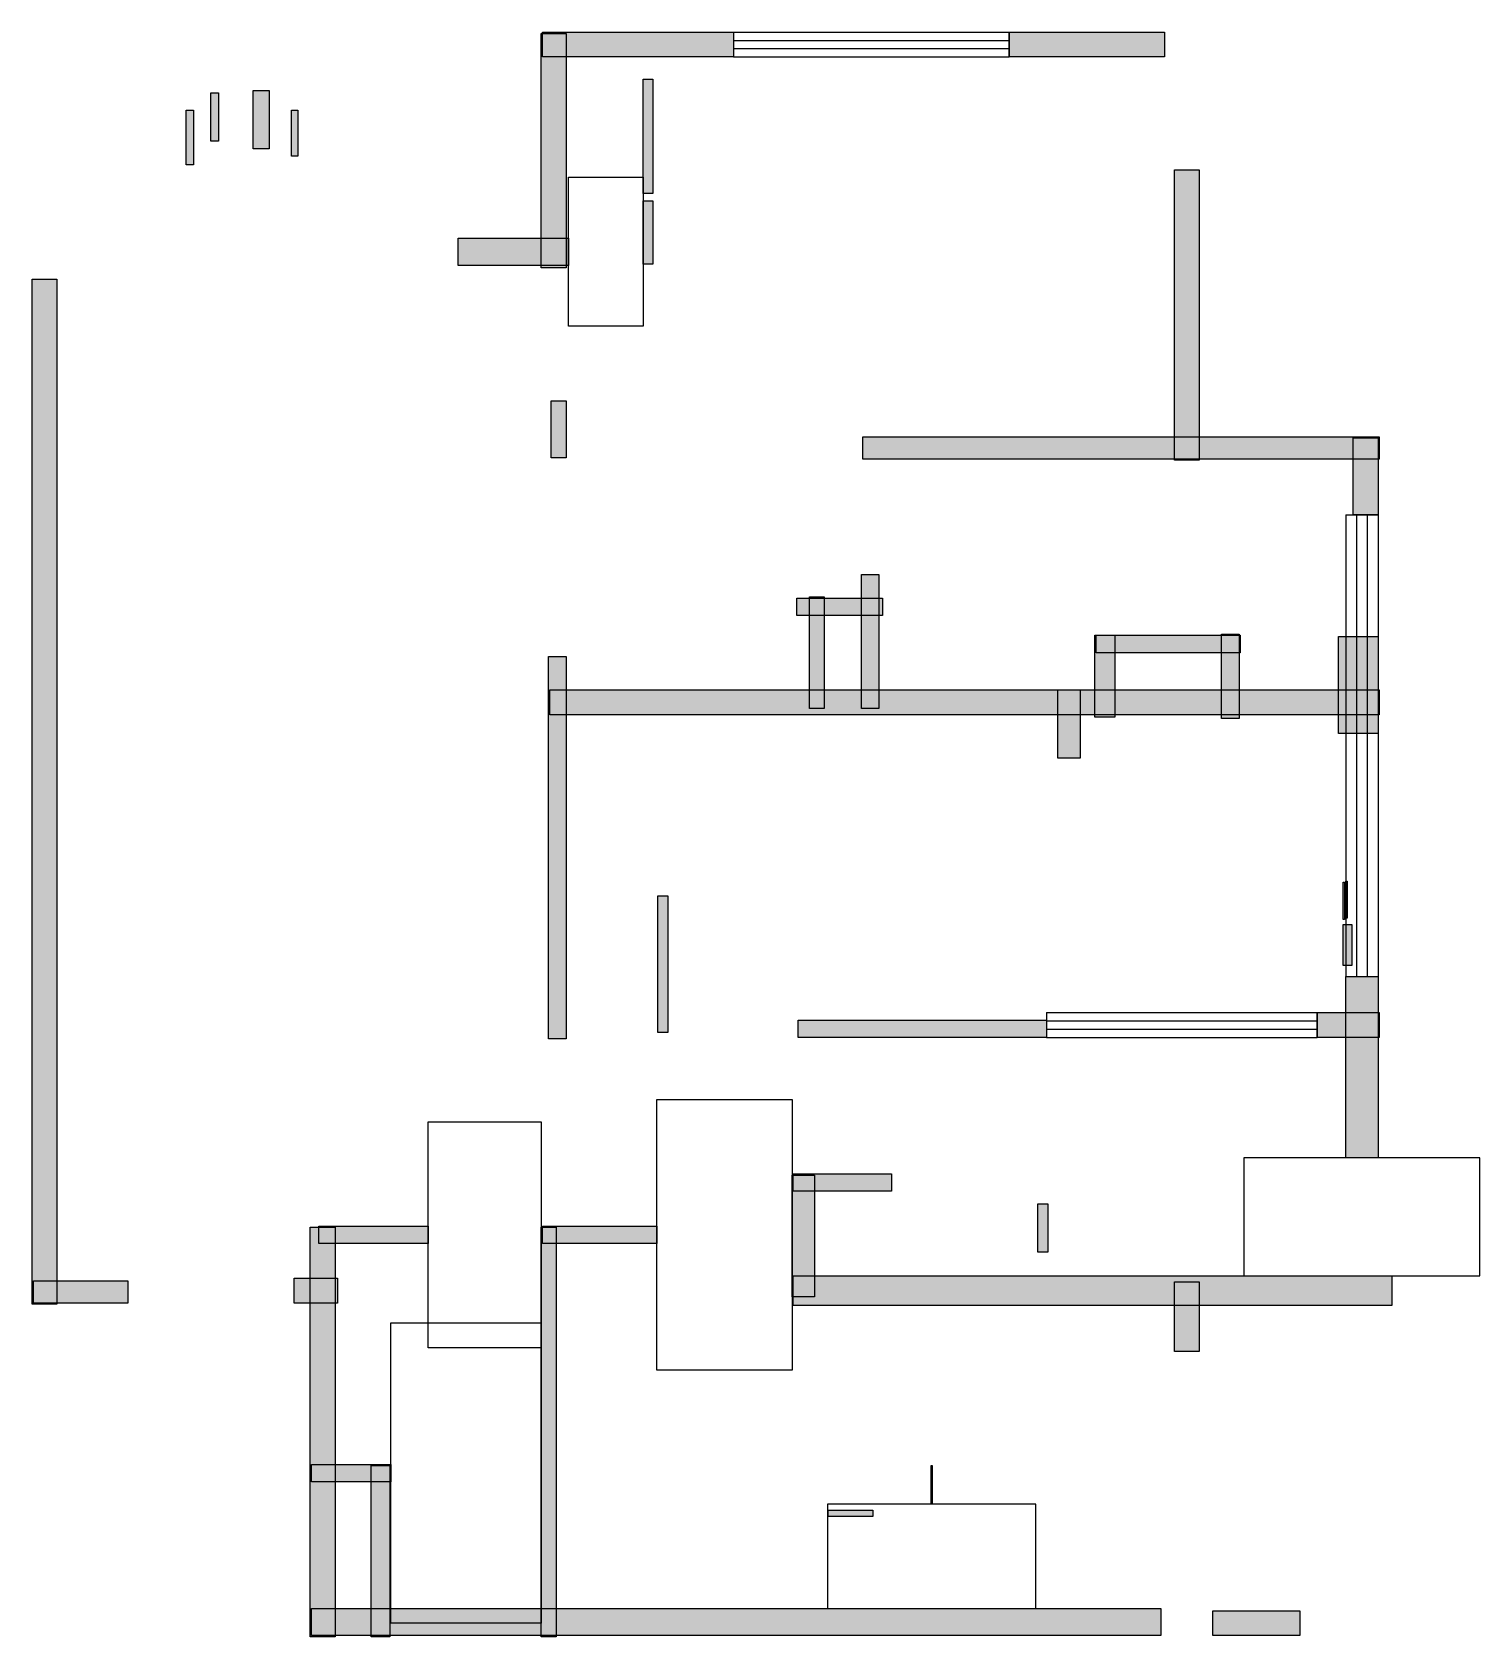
# Model space of a CAD drawing. Header units: centimetres. Extents: x 12 to 1038, y 17 to 1155.
import ezdxf

# ---------------------------------------------------------------- set-up
doc = ezdxf.new("R2010")
doc.units = ezdxf.units.CM
for name, color, linetype in [('DOORZONE', 2, 'Continuous'), ('WALL', 7, 'Continuous'), ('WINDOW', 5, 'Continuous')]:
    doc.layers.add(name, color=color, linetype=linetype)

msp = doc.modelspace()

# ---------------------------------------------------------------- hatches: boundary and pattern name
at = {"layer": 'WALL'}
h = msp.add_hatch(color=256, dxfattribs=at)
h.dxf.hatch_style = 1
h.paths.add_polyline_path([(373.12, 1153.68), (390.72, 1153.68), (390.72, 987.36), (373.12, 987.36)])
h = msp.add_hatch(color=256, dxfattribs=at)
h.dxf.hatch_style = 1
h.paths.add_polyline_path([(374, 1154.56), (509.52, 1154.56), (509.52, 1136.96), (374, 1136.96)])
h = msp.add_hatch(color=256, dxfattribs=at)
h.dxf.hatch_style = 1
h.paths.add_polyline_path([(704.88, 1154.56), (814.88, 1154.56), (814.88, 1136.96), (704.88, 1136.96)])
h = msp.add_hatch(color=256, dxfattribs=at)
h.dxf.hatch_style = 1
h.paths.add_polyline_path([(445.28, 1121.12), (452.32, 1121.12), (452.32, 1040.16), (445.28, 1040.16)])
h = msp.add_hatch(color=256, dxfattribs=at)
h.dxf.hatch_style = 1
h.paths.add_polyline_path([(139.04, 1111.44), (144.32, 1111.44), (144.32, 1077.12), (139.04, 1077.12)])
h = msp.add_hatch(color=256, dxfattribs=at)
h.dxf.hatch_style = 1
h.paths.add_polyline_path([(168.96, 1113.2), (180.4, 1113.2), (180.4, 1071.84), (168.96, 1071.84)])
h = msp.add_hatch(color=256, dxfattribs=at)
h.dxf.hatch_style = 1
h.paths.add_polyline_path([(121.44, 1099.12), (126.72, 1099.12), (126.72, 1060.4), (121.44, 1060.4)])
h = msp.add_hatch(color=256, dxfattribs=at)
h.dxf.hatch_style = 1
h.paths.add_polyline_path([(196.24, 1099.12), (200.64, 1099.12), (200.64, 1066.56), (196.24, 1066.56)])
h = msp.add_hatch(color=256, dxfattribs=at)
h.dxf.hatch_style = 1
h.paths.add_polyline_path([(821.92, 1056.88), (839.52, 1056.88), (839.52, 850.96), (821.92, 850.96)])
h = msp.add_hatch(color=256, dxfattribs=at)
h.dxf.hatch_style = 1
h.paths.add_polyline_path([(445.28, 1034.88), (452.32, 1034.88), (452.32, 990), (445.28, 990)])
h = msp.add_hatch(color=256, dxfattribs=at)
h.dxf.hatch_style = 1
h.paths.add_polyline_path([(314.16, 1008.48), (392.48, 1008.48), (392.48, 989.12), (314.16, 989.12)])
h = msp.add_hatch(color=256, dxfattribs=at)
h.dxf.hatch_style = 1
h.paths.add_polyline_path([(12.32, 979.44), (29.92, 979.44), (29.92, 252.56), (12.32, 252.56)])
h = msp.add_hatch(color=256, dxfattribs=at)
h.dxf.hatch_style = 1
h.paths.add_polyline_path([(380.16, 893.2), (390.72, 893.2), (390.72, 852.72), (380.16, 852.72)])
h = msp.add_hatch(color=256, dxfattribs=at)
h.dxf.hatch_style = 1
h.paths.add_polyline_path([(601.04, 867.68), (967.12, 867.68), (967.12, 851.84), (601.04, 851.84)])
h = msp.add_hatch(color=256, dxfattribs=at)
h.dxf.hatch_style = 1
h.paths.add_polyline_path([(948.64, 866.8), (966.24, 866.8), (966.24, 812.24), (948.64, 812.24)])
h = msp.add_hatch(color=256, dxfattribs=at)
h.dxf.hatch_style = 1
h.paths.add_polyline_path([(600.16, 770), (612.48, 770), (612.48, 674.96), (600.16, 674.96)])
h = msp.add_hatch(color=256, dxfattribs=at)
h.dxf.hatch_style = 1
h.paths.add_polyline_path([(554.4, 753.28), (615.12, 753.28), (615.12, 740.96), (554.4, 740.96)])
h = msp.add_hatch(color=256, dxfattribs=at)
h.dxf.hatch_style = 1
h.paths.add_polyline_path([(563.2, 754.16), (573.76, 754.16), (573.76, 674.96), (563.2, 674.96)])
h = msp.add_hatch(color=256, dxfattribs=at)
h.dxf.hatch_style = 1
h.paths.add_polyline_path([(765.6, 726.88), (779.68, 726.88), (779.68, 668.8), (765.6, 668.8)])
h = msp.add_hatch(color=256, dxfattribs=at)
h.dxf.hatch_style = 1
h.paths.add_polyline_path([(766.48, 726.88), (868.56, 726.88), (868.56, 714.56), (766.48, 714.56)])
h = msp.add_hatch(color=256, dxfattribs=at)
h.dxf.hatch_style = 1
h.paths.add_polyline_path([(855.36, 727.76), (867.68, 727.76), (867.68, 667.92), (855.36, 667.92)])
h = msp.add_hatch(color=256, dxfattribs=at)
h.dxf.hatch_style = 1
h.paths.add_polyline_path([(938.08, 726), (966.24, 726), (966.24, 657.36), (938.08, 657.36)])
h = msp.add_hatch(color=256, dxfattribs=at)
h.dxf.hatch_style = 1
h.paths.add_polyline_path([(378.4, 711.92), (390.72, 711.92), (390.72, 440.88), (378.4, 440.88)])
h = msp.add_hatch(color=256, dxfattribs=at)
h.dxf.hatch_style = 1
h.paths.add_polyline_path([(379.28, 688.16), (967.12, 688.16), (967.12, 670.56), (379.28, 670.56)])
h = msp.add_hatch(color=256, dxfattribs=at)
h.dxf.hatch_style = 1
h.paths.add_polyline_path([(739.2, 688.16), (755.04, 688.16), (755.04, 639.76), (739.2, 639.76)])
h = msp.add_hatch(color=256, dxfattribs=at)
h.dxf.hatch_style = 1
h.paths.add_polyline_path([(941.6, 551.76), (942.48, 551.76), (942.48, 525.36), (941.6, 525.36)])
h = msp.add_hatch(color=256, dxfattribs=at)
h.dxf.hatch_style = 1
h.paths.add_polyline_path([(943.36, 552.64), (944.24, 552.64), (944.24, 526.24), (943.36, 526.24)])
h = msp.add_hatch(color=256, dxfattribs=at)
h.dxf.hatch_style = 1
h.paths.add_polyline_path([(455.84, 542.08), (462.88, 542.08), (462.88, 445.28), (455.84, 445.28)])
h = msp.add_hatch(color=256, dxfattribs=at)
h.dxf.hatch_style = 1
h.paths.add_polyline_path([(941.6, 521.84), (947.76, 521.84), (947.76, 492.8), (941.6, 492.8)])
h = msp.add_hatch(color=256, dxfattribs=at)
h.dxf.hatch_style = 1
h.paths.add_polyline_path([(943.36, 484.88), (966.24, 484.88), (966.24, 356.4), (943.36, 356.4)])
h = msp.add_hatch(color=256, dxfattribs=at)
h.dxf.hatch_style = 1
h.paths.add_polyline_path([(923.12, 459.36), (967.12, 459.36), (967.12, 441.76), (923.12, 441.76)])
h = msp.add_hatch(color=256, dxfattribs=at)
h.dxf.hatch_style = 1
h.paths.add_polyline_path([(555.28, 454.08), (731.28, 454.08), (731.28, 441.76), (555.28, 441.76)])
h = msp.add_hatch(color=256, dxfattribs=at)
h.dxf.hatch_style = 1
h.paths.add_polyline_path([(550.88, 344.08), (566.72, 344.08), (566.72, 257.84), (550.88, 257.84)])
h = msp.add_hatch(color=256, dxfattribs=at)
h.dxf.hatch_style = 1
h.paths.add_polyline_path([(551.76, 344.96), (621.28, 344.96), (621.28, 332.64), (551.76, 332.64)])
h = msp.add_hatch(color=256, dxfattribs=at)
h.dxf.hatch_style = 1
h.paths.add_polyline_path([(725.12, 323.84), (732.16, 323.84), (732.16, 289.52), (725.12, 289.52)])
h = msp.add_hatch(color=256, dxfattribs=at)
h.dxf.hatch_style = 1
h.paths.add_polyline_path([(215.6, 308), (293.04, 308), (293.04, 295.68), (215.6, 295.68)])
h = msp.add_hatch(color=256, dxfattribs=at)
h.dxf.hatch_style = 1
h.paths.add_polyline_path([(374, 308), (454.96, 308), (454.96, 295.68), (374, 295.68)])
h = msp.add_hatch(color=256, dxfattribs=at)
h.dxf.hatch_style = 1
h.paths.add_polyline_path([(209.44, 307.12), (227.04, 307.12), (227.04, 16.72), (209.44, 16.72)])
h = msp.add_hatch(color=256, dxfattribs=at)
h.dxf.hatch_style = 1
h.paths.add_polyline_path([(373.12, 307.12), (383.68, 307.12), (383.68, 16.72), (373.12, 16.72)])
h = msp.add_hatch(color=256, dxfattribs=at)
h.dxf.hatch_style = 1
h.paths.add_polyline_path([(13.2, 269.28), (80.08, 269.28), (80.08, 253.44), (13.2, 253.44)])
h = msp.add_hatch(color=256, dxfattribs=at)
h.dxf.hatch_style = 1
h.paths.add_polyline_path([(198, 271.04), (228.8, 271.04), (228.8, 253.44), (198, 253.44)])
h = msp.add_hatch(color=256, dxfattribs=at)
h.dxf.hatch_style = 1
h.paths.add_polyline_path([(551.76, 272.8), (975.92, 272.8), (975.92, 251.68), (551.76, 251.68)])
h = msp.add_hatch(color=256, dxfattribs=at)
h.dxf.hatch_style = 1
h.paths.add_polyline_path([(821.92, 268.4), (839.52, 268.4), (839.52, 219.12), (821.92, 219.12)])
h = msp.add_hatch(color=256, dxfattribs=at)
h.dxf.hatch_style = 1
h.paths.add_polyline_path([(210.32, 139.04), (266.64, 139.04), (266.64, 126.72), (210.32, 126.72)])
h = msp.add_hatch(color=256, dxfattribs=at)
h.dxf.hatch_style = 1
h.paths.add_polyline_path([(252.56, 138.16), (265.76, 138.16), (265.76, 16.72), (252.56, 16.72)])
h = msp.add_hatch(color=256, dxfattribs=at)
h.dxf.hatch_style = 1
h.paths.add_polyline_path([(649.44, 138.16), (650.32, 138.16), (650.32, 110.88), (649.44, 110.88)])
h = msp.add_hatch(color=256, dxfattribs=at)
h.dxf.hatch_style = 1
h.paths.add_polyline_path([(576.4, 106.48), (608.08, 106.48), (608.08, 102.08), (576.4, 102.08)])
h = msp.add_hatch(color=256, dxfattribs=at)
h.dxf.hatch_style = 1
h.paths.add_polyline_path([(210.32, 36.96), (812.24, 36.96), (812.24, 17.6), (210.32, 17.6)])
h = msp.add_hatch(color=256, dxfattribs=at)
h.dxf.hatch_style = 1
h.paths.add_polyline_path([(849.2, 35.2), (910.8, 35.2), (910.8, 17.6), (849.2, 17.6)])

# ---------------------------------------------------------------- linework, layer by layer
at = {"layer": 'DOORZONE'}
for points in [[(392.48, 1051.6), (445.28, 1051.6), (445.28, 946), (392.48, 946)], [(454.96, 397.76), (550.88, 397.76), (550.88, 205.92), (454.96, 205.92)], [(293.04, 381.92), (373.12, 381.92), (373.12, 221.76), (293.04, 221.76)], [(871.2, 356.4), (871.2, 272.8), (1038.4, 272.8), (1038.4, 356.4)], [(266.64, 239.36), (373.12, 239.36), (373.12, 26.4), (266.64, 26.4)], [(575.96, 110.88), (575.96, 36.96), (723.8, 36.96), (723.8, 110.88)]]:
    msp.add_lwpolyline(points, close=True, dxfattribs=at)
at = {"layer": 'WALL'}
for points in [[(373.12, 1153.68), (390.72, 1153.68), (390.72, 987.36), (373.12, 987.36)], [(374, 1154.56), (509.52, 1154.56), (509.52, 1136.96), (374, 1136.96)], [(704.88, 1154.56), (814.88, 1154.56), (814.88, 1136.96), (704.88, 1136.96)], [(445.28, 1121.12), (452.32, 1121.12), (452.32, 1040.16), (445.28, 1040.16)], [(139.04, 1111.44), (144.32, 1111.44), (144.32, 1077.12), (139.04, 1077.12)], [(168.96, 1113.2), (180.4, 1113.2), (180.4, 1071.84), (168.96, 1071.84)], [(121.44, 1099.12), (126.72, 1099.12), (126.72, 1060.4), (121.44, 1060.4)], [(196.24, 1099.12), (200.64, 1099.12), (200.64, 1066.56), (196.24, 1066.56)], [(821.92, 1056.88), (839.52, 1056.88), (839.52, 850.96), (821.92, 850.96)], [(445.28, 1034.88), (452.32, 1034.88), (452.32, 990), (445.28, 990)], [(314.16, 1008.48), (392.48, 1008.48), (392.48, 989.12), (314.16, 989.12)], [(12.32, 979.44), (29.92, 979.44), (29.92, 252.56), (12.32, 252.56)], [(380.16, 893.2), (390.72, 893.2), (390.72, 852.72), (380.16, 852.72)], [(601.04, 867.68), (967.12, 867.68), (967.12, 851.84), (601.04, 851.84)], [(948.64, 866.8), (966.24, 866.8), (966.24, 812.24), (948.64, 812.24)], [(600.16, 770), (612.48, 770), (612.48, 674.96), (600.16, 674.96)], [(554.4, 753.28), (615.12, 753.28), (615.12, 740.96), (554.4, 740.96)], [(563.2, 754.16), (573.76, 754.16), (573.76, 674.96), (563.2, 674.96)], [(765.6, 726.88), (779.68, 726.88), (779.68, 668.8), (765.6, 668.8)], [(766.48, 726.88), (868.56, 726.88), (868.56, 714.56), (766.48, 714.56)], [(855.36, 727.76), (867.68, 727.76), (867.68, 667.92), (855.36, 667.92)], [(938.08, 726), (966.24, 726), (966.24, 657.36), (938.08, 657.36)], [(378.4, 711.92), (390.72, 711.92), (390.72, 440.88), (378.4, 440.88)], [(379.28, 688.16), (967.12, 688.16), (967.12, 670.56), (379.28, 670.56)], [(739.2, 688.16), (755.04, 688.16), (755.04, 639.76), (739.2, 639.76)], [(941.6, 551.76), (942.48, 551.76), (942.48, 525.36), (941.6, 525.36)], [(943.36, 552.64), (944.24, 552.64), (944.24, 526.24), (943.36, 526.24)], [(455.84, 542.08), (462.88, 542.08), (462.88, 445.28), (455.84, 445.28)], [(941.6, 521.84), (947.76, 521.84), (947.76, 492.8), (941.6, 492.8)], [(943.36, 484.88), (966.24, 484.88), (966.24, 356.4), (943.36, 356.4)], [(923.12, 459.36), (967.12, 459.36), (967.12, 441.76), (923.12, 441.76)], [(555.28, 454.08), (731.28, 454.08), (731.28, 441.76), (555.28, 441.76)], [(550.88, 344.08), (566.72, 344.08), (566.72, 257.84), (550.88, 257.84)], [(551.76, 344.96), (621.28, 344.96), (621.28, 332.64), (551.76, 332.64)], [(725.12, 323.84), (732.16, 323.84), (732.16, 289.52), (725.12, 289.52)], [(215.6, 308), (293.04, 308), (293.04, 295.68), (215.6, 295.68)], [(374, 308), (454.96, 308), (454.96, 295.68), (374, 295.68)], [(209.44, 307.12), (227.04, 307.12), (227.04, 16.72), (209.44, 16.72)], [(373.12, 307.12), (383.68, 307.12), (383.68, 16.72), (373.12, 16.72)], [(13.2, 269.28), (80.08, 269.28), (80.08, 253.44), (13.2, 253.44)], [(198, 271.04), (228.8, 271.04), (228.8, 253.44), (198, 253.44)], [(551.76, 272.8), (975.92, 272.8), (975.92, 251.68), (551.76, 251.68)], [(821.92, 268.4), (839.52, 268.4), (839.52, 219.12), (821.92, 219.12)], [(210.32, 139.04), (266.64, 139.04), (266.64, 126.72), (210.32, 126.72)], [(252.56, 138.16), (265.76, 138.16), (265.76, 16.72), (252.56, 16.72)], [(649.44, 138.16), (650.32, 138.16), (650.32, 110.88), (649.44, 110.88)], [(576.4, 106.48), (608.08, 106.48), (608.08, 102.08), (576.4, 102.08)], [(210.32, 36.96), (812.24, 36.96), (812.24, 17.6), (210.32, 17.6)], [(849.2, 35.2), (910.8, 35.2), (910.8, 17.6), (849.2, 17.6)]]:
    msp.add_lwpolyline(points, close=True, dxfattribs=at)
at = {"layer": 'WINDOW'}
for p, q in [((509.52, 1154.56), (704.88, 1154.56)), ((509.52, 1154.56), (509.52, 1136.96)), ((704.88, 1154.56), (704.88, 1136.96)), ((509.52, 1148.69), (704.88, 1148.69)), ((509.52, 1142.83), (704.88, 1142.83)), ((509.52, 1136.96), (704.88, 1136.96)), ((943.36, 812.24), (943.36, 484.88)), ((943.36, 812.24), (966.24, 812.24)), ((950.99, 812.24), (950.99, 484.88)), ((958.61, 812.24), (958.61, 484.88)), ((966.24, 812.24), (966.24, 484.88)), ((943.36, 484.88), (966.24, 484.88)), ((731.28, 459.36), (923.12, 459.36)), ((731.28, 459.36), (731.28, 441.76)), ((923.12, 459.36), (923.12, 441.76)), ((731.28, 453.49), (923.12, 453.49)), ((731.28, 447.63), (923.12, 447.63)), ((731.28, 441.76), (923.12, 441.76))]:
    msp.add_line(p, q, dxfattribs=at)

doc.saveas('drawing.dxf')
